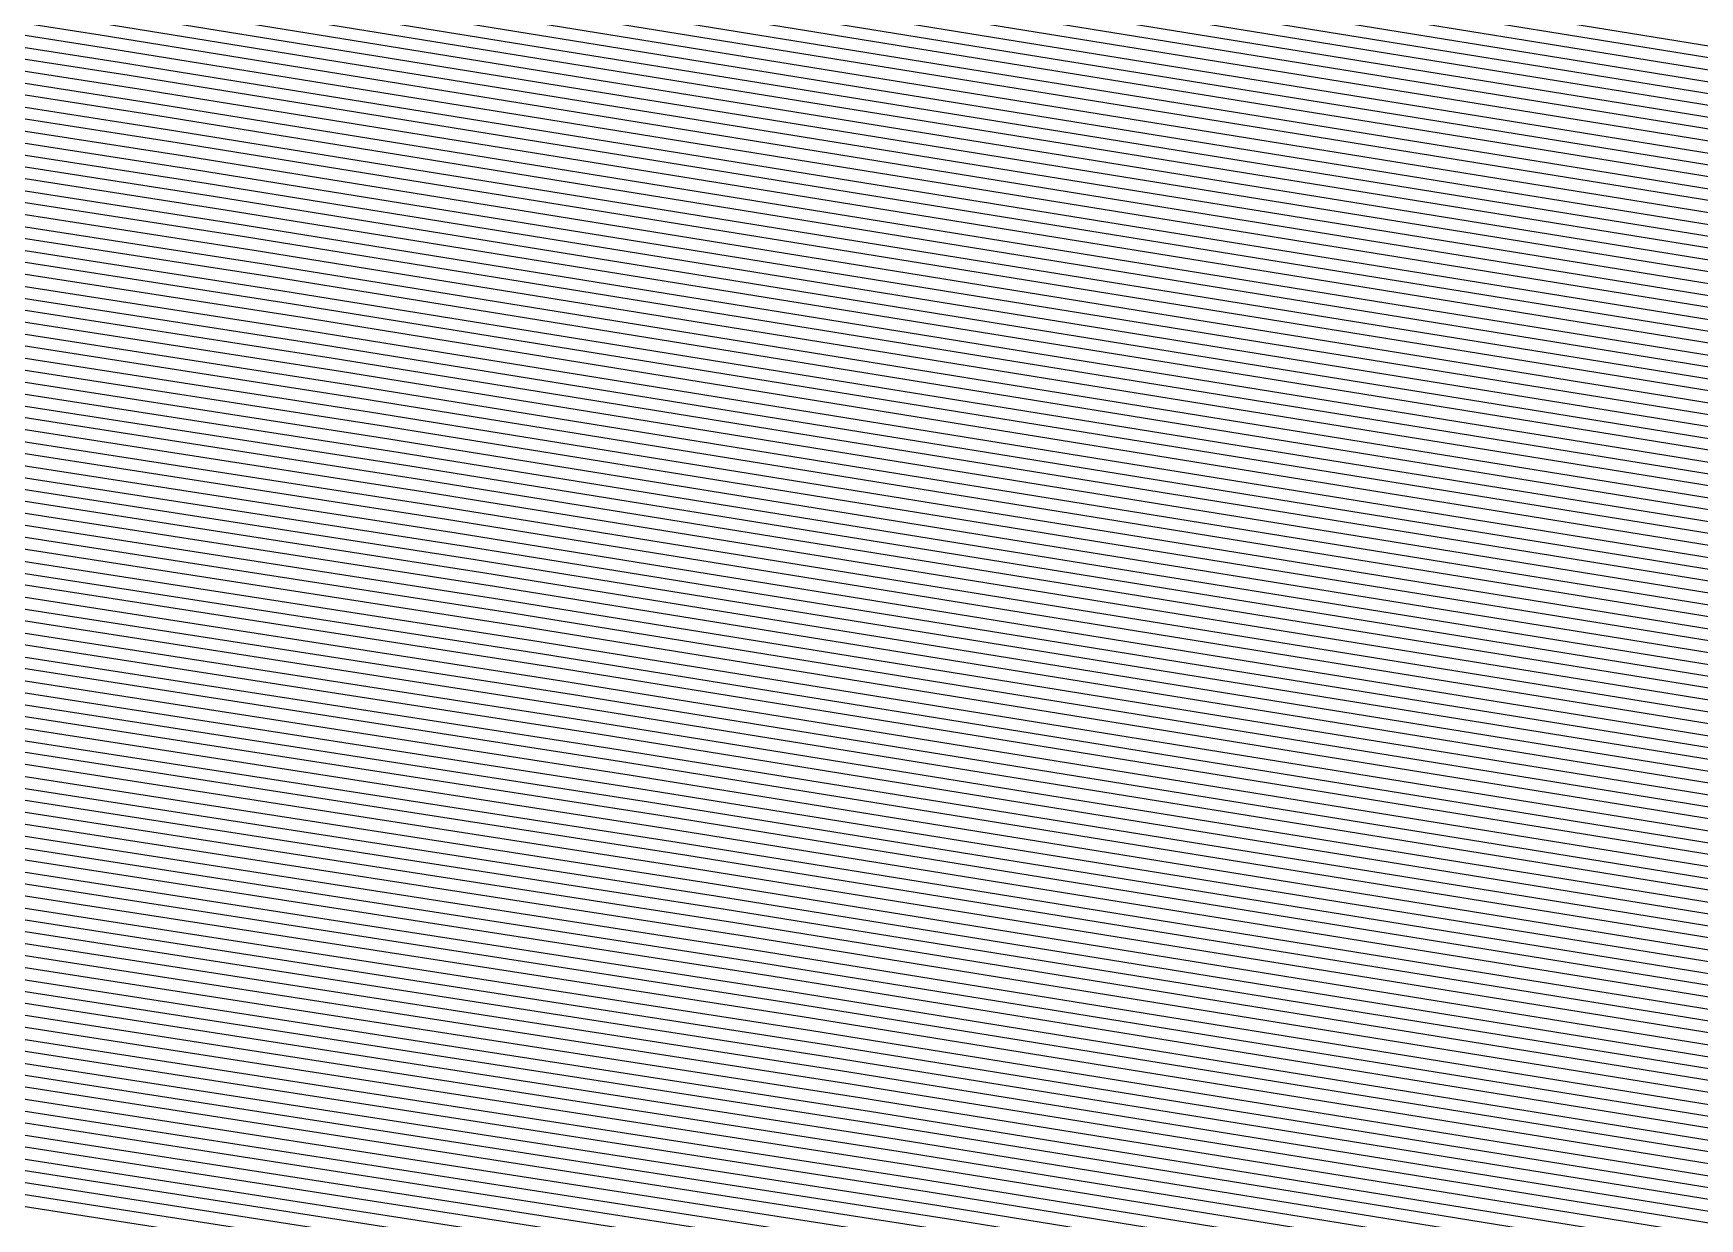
# Model space of a CAD drawing. Extents: x 7084 to 11035, y 13750 to 16729.
# Drawn here: x 8795.2 to 8860.5, y 14000.7 to 14047.1 of the extents above; entities that cross this region are included whole.
import ezdxf

# ---------------------------------------------------------------- set-up
doc = ezdxf.new("R2010")
doc.units = 0
doc.layers.add('Default', color=7, linetype='Continuous')

msp = doc.modelspace()

# ---------------------------------------------------------------- linework, layer by layer
at = {"layer": 'Default'}
for points in [[(8114.616, 14379.549), (8437.644, 14251.349), (8462.706, 14067.41), (8823.46, 14011.272), (9202.182, 13949.959), (9466.735, 13923.227), (9572.555, 14031.918), (9759.612, 14034.591), (10065.931, 14146.069), (10171.751, 13881.309), (10390.875, 13857.25), (10505.782, 13918.734), (10639.449, 14088.738), (10700.911, 14171.608), (10784.452, 14567.356), (10835.225, 14989.726), (10843.579, 15195.961), (10875.646, 15415.166), (10808.813, 15568.448), (10752.696, 15760.921), (10699.251, 15811.712), (10565.584, 15959.421), (10448.005, 16122.488), (10346.459, 16130.507)], [(10354.724, 16079.985), (10436.843, 16073.5), (10531.929, 15941.628), (10685.876, 15771.509), (10729.097, 15730.434), (10774.479, 15574.782), (10851.452, 15398.243), (10825.52, 15220.973), (10815.898, 14983.448), (10774.838, 14641.878), (10678.621, 14186.087), (10628.917, 14119.07), (10474.97, 13923.272), (10382.046, 13873.55), (10204.841, 13893.006), (10082.966, 14197.938), (9730.171, 14069.546), (9578.898, 14067.384), (9457.023, 13942.201), (9243.081, 13963.82), (8806.897, 14034.435), (8515.157, 14079.834), (8486.292, 14291.681), (8114.254, 14439.332)], [(10355.475, 16075.392), (10435.829, 16069.046), (10528.869, 15940.011), (10684.66, 15767.854), (10726.951, 15727.662), (10771.357, 15575.358), (10849.253, 15396.705), (10823.878, 15223.247), (10814.141, 14982.877), (10773.964, 14648.653), (10676.595, 14187.403), (10627.96, 14121.827), (10472.169, 13923.685), (10381.243, 13875.032), (10207.849, 13894.07), (10084.514, 14202.653), (9727.494, 14072.723), (9579.475, 14070.608), (9456.14, 13943.926), (9246.799, 13965.08), (8805.392, 14036.541), (8519.925, 14080.963), (8490.715, 14295.347), (8114.221, 14444.766)], [(8114.006, 14480.093), (8519.461, 14319.18), (8550.919, 14088.305), (8795.605, 14050.229), (9270.966, 13973.27), (9450.402, 13955.139), (9583.223, 14091.565), (9710.097, 14093.378), (10094.58, 14233.302), (10227.402, 13900.982), (10376.026, 13884.664), (10453.962, 13926.366), (10621.737, 14139.751), (10663.424, 14195.958), (10768.283, 14692.689), (10802.72, 14979.167), (10813.206, 15238.027), (10834.956, 15386.705), (10751.069, 15579.101), (10713.007, 15709.647), (10676.757, 15744.097), (10508.982, 15929.497), (10429.233, 16040.099), (10360.359, 16045.538)], [(8114.361, 14421.668), (8471.919, 14279.764), (8499.66, 14076.163), (8811.791, 14027.592), (9230.997, 13959.725), (9459.893, 13936.595), (9577.024, 14056.905), (9738.869, 14059.218), (10077.933, 14182.613), (10195.064, 13889.55), (10384.654, 13868.734), (10484.074, 13921.931), (10632.029, 14110.108), (10685.207, 14181.809), (10777.679, 14619.86), (10821.608, 14985.303), (10830.855, 15213.583), (10858.6, 15403.243), (10784.623, 15572.911), (10736.069, 15739.441), (10689.828, 15783.387), (10541.872, 15946.885)], [(10502.098, 15925.857), (10674.021, 15735.874), (10708.18, 15703.411), (10744.046, 15580.396), (10830.007, 15383.243), (10809.512, 15243.143), (10798.767, 14977.883), (10766.317, 14707.933), (10658.865, 14198.92), (10619.583, 14145.955), (10447.66, 13927.294), (10374.219, 13887.998), (10234.17, 13903.375), (10098.065, 14243.912), (9704.075, 14100.528), (9584.521, 14098.819), (9448.415, 13959.02), (9279.331, 13976.105), (8792.217, 14054.966), (8561.648, 14090.846)], [(8113.907, 14496.397), (8532.729, 14330.179), (8565.224, 14091.693), (8791.087, 14056.546), (9282.12, 13977.05), (9447.753, 13960.314), (9584.953, 14101.237), (9702.068, 14102.911), (10099.226, 14247.448), (10236.426, 13904.172), (10373.617, 13889.109), (10445.559, 13927.604), (10618.865, 14148.023), (10657.345, 14199.907), (10765.661, 14713.014), (10797.449, 14977.455), (10808.281, 15244.848), (10828.358, 15382.09), (10741.705, 15580.828), (10706.571, 15701.333), (10673.109, 15733.133), (10499.804, 15924.644)], [(8113.899, 14497.756), (8533.835, 14331.096), (8566.416, 14091.975), (8790.711, 14057.072), (9283.049, 13977.365), (9447.532, 13960.745), (9585.097, 14102.043), (9701.398, 14103.705), (10099.613, 14248.627), (10237.178, 13904.438), (10373.417, 13889.48), (10444.859, 13927.707), (10618.625, 14148.712), (10656.838, 14200.236), (10765.443, 14714.708), (10797.01, 14977.312), (10807.87, 15245.417), (10827.808, 15381.705), (10740.925, 15580.972), (10706.034, 15700.64), (10672.805, 15732.219), (10499.039, 15924.24)], [(10497.509, 15923.431), (10672.197, 15730.392), (10704.962, 15699.254), (10739.364, 15581.26), (10826.708, 15380.936), (10807.05, 15246.554), (10796.131, 14977.026), (10765.006, 14718.095), (10655.825, 14200.894), (10618.147, 14150.091), (10443.458, 13927.913), (10373.015, 13890.221), (10238.682, 13904.97), (10100.388, 14250.985), (9700.06, 14105.294), (9585.386, 14103.656), (9447.091, 13961.607), (9284.908, 13977.995), (8789.958, 14058.125), (8568.8, 14092.54), (8536.046, 14332.929), (8113.883, 14500.473)], [(10708.674, 15840.037), (10769.322, 15782.4), (10833.003, 15563.985), (10892.692, 15427.088), (10856.303, 15178.338), (10848.842, 14994.15), (10791.226, 14514.851), (10716.614, 14161.408), (10646.869, 14067.368), (10527.491, 13915.537), (10397.096, 13845.765), (10148.437, 13873.067), (10053.93, 14109.526), (9780.355, 14009.964), (9568.085, 14006.931), (9473.578, 13909.858), (9173.368, 13940.194), (8835.13, 13994.952), (8425.752, 14058.657), (8403.369, 14222.933), (8114.872, 14337.429)], [(10708.066, 15838.21), (10768.249, 15781.014), (10831.442, 15564.273), (10891.592, 15426.319), (10855.482, 15179.475), (10847.963, 14993.864), (10790.789, 14518.238), (10715.601, 14162.066), (10646.39, 14068.747), (10526.09, 13915.743), (10396.695, 13846.506), (10149.941, 13873.599), (10054.704, 14111.883), (9779.017, 14011.553), (9568.374, 14008.543), (9473.136, 13910.721), (9175.227, 13940.824), (8834.377, 13996.005), (8428.136, 14059.221), (8405.58, 14224.766), (8114.856, 14340.146)], [(10768.786, 15781.707), (10832.223, 15564.129), (10892.142, 15426.704), (10855.892, 15178.907), (10848.403, 14994.007), (10791.007, 14516.545), (10716.108, 14161.737), (10646.629, 14068.057), (10526.79, 13915.64), (10396.896, 13846.136), (10149.189, 13873.333), (10054.317, 14110.705), (9779.686, 14010.759), (9568.23, 14007.737), (9473.357, 13910.29), (9174.297, 13940.509), (8834.753, 13995.479), (8426.944, 14058.939), (8404.475, 14223.85), (8114.864, 14338.788)], [(10767.713, 15780.321), (10830.662, 15564.417), (10891.042, 15425.934), (10855.072, 15180.044), (10847.524, 14993.722), (10790.57, 14519.932), (10715.095, 14162.395), (10646.15, 14069.436), (10525.39, 13915.846), (10396.494, 13846.877), (10150.693, 13873.865), (10055.091, 14113.062), (9778.348, 14012.347), (9568.518, 14009.349), (9472.916, 13911.152), (9176.156, 13941.139), (8834.001, 13996.532), (8429.329, 14059.504), (8406.686, 14225.683), (8114.847, 14341.505)], [(8114.839, 14342.864), (8407.792, 14226.6), (8430.521, 14059.786), (8833.624, 13997.058), (9177.086, 13941.454), (9472.695, 13911.583), (9568.662, 14010.155), (9777.679, 14013.142), (10055.478, 14114.241), (10151.446, 13874.131), (10396.294, 13847.247), (10524.689, 13915.949), (10645.911, 14070.125), (10714.588, 14162.724), (10790.352, 14521.626), (10847.085, 14993.579), (10854.661, 15180.612), (10890.493, 15425.55), (10829.882, 15564.561), (10767.177, 15779.628)], [(8114.32, 14428.462), (8477.447, 14284.348), (8505.621, 14077.575), (8809.909, 14030.224), (9235.644, 13961.3), (9458.789, 13938.752), (9577.745, 14060.935), (9735.524, 14063.19), (10079.869, 14188.507), (10198.824, 13890.88), (10383.651, 13870.586), (10480.573, 13922.447), (10630.832, 14113.555), (10682.674, 14183.454), (10776.586, 14628.329), (10819.412, 14984.589), (10828.803, 15216.425), (10855.851, 15401.32), (10780.721, 15573.63), (10733.387, 15735.977), (10688.308, 15778.818)], [(8114.823, 14345.581), (8410.003, 14228.433), (8432.905, 14060.351), (8832.871, 13998.111), (9178.945, 13942.084), (9472.253, 13912.446), (9568.95, 14011.767), (9776.34, 14014.731), (10056.253, 14116.599), (10152.95, 13874.662), (10395.892, 13847.988), (10523.289, 13916.155), (10645.432, 14071.504), (10713.575, 14163.382), (10789.915, 14525.013), (10846.206, 14993.293), (10853.84, 15181.749), (10889.393, 15424.781), (10828.321, 15564.849), (10766.104, 15778.243)], [(10765.568, 15777.55), (10827.541, 15564.993), (10888.843, 15424.396), (10853.43, 15182.318), (10845.767, 14993.151), (10789.696, 14526.707), (10713.068, 14163.711), (10645.193, 14072.193), (10522.589, 13916.259), (10395.692, 13848.359), (10153.702, 13874.928), (10056.64, 14117.777), (9775.671, 14015.525), (9569.095, 14012.573), (9472.033, 13912.877), (9179.874, 13942.399), (8832.495, 13998.637), (8434.097, 14060.633), (8411.108, 14229.35)], [(8114.806, 14348.298), (8412.214, 14230.266), (8435.289, 14060.916), (8832.118, 13999.164), (9180.804, 13942.714), (9471.812, 13913.308), (9569.239, 14013.379), (9775.002, 14016.32), (10057.027, 14118.956), (10154.454, 13875.194), (10395.491, 13848.729), (10521.888, 13916.362), (10644.954, 14072.883), (10712.562, 14164.04), (10789.478, 14528.4), (10845.328, 14993.008), (10853.019, 15182.886), (10888.293, 15424.011), (10826.76, 15565.137), (10765.031, 15776.857)], [(8114.798, 14349.657), (8413.32, 14231.183), (8436.481, 14061.198), (8831.742, 13999.69), (9181.733, 13943.029), (9471.591, 13913.739), (9569.383, 14014.185), (9774.333, 14017.114), (10057.414, 14120.135), (10155.206, 13875.46), (10395.29, 13849.099), (10521.188, 13916.465), (10644.714, 14073.572), (10712.055, 14164.369), (10789.259, 14530.094), (10844.888, 14992.865), (10852.609, 15183.454), (10887.743, 15423.627), (10825.98, 15565.281), (10764.495, 15776.164)], [(8114.287, 14433.897), (8481.87, 14288.014), (8510.389, 14078.704), (8808.403, 14032.33), (9239.363, 13962.56), (9457.906, 13940.477), (9578.321, 14064.16), (9732.847, 14066.368), (10081.417, 14193.222), (10201.832, 13891.943), (10382.848, 13872.068), (10477.771, 13922.86), (10629.875, 14116.312), (10680.648, 14184.77), (10775.712, 14635.104), (10817.655, 14984.018), (10827.161, 15218.699), (10853.651, 15399.781), (10777.6, 15574.206), (10731.242, 15733.205), (10687.092, 15775.163)], [(10763.959, 15775.471), (10825.2, 15565.425), (10887.193, 15423.242), (10852.198, 15184.023), (10844.449, 14992.723), (10789.041, 14531.788), (10711.549, 14164.698), (10644.475, 14074.262), (10520.488, 13916.568), (10395.09, 13849.47), (10155.958, 13875.726), (10057.801, 14121.314), (9773.664, 14017.908), (9569.527, 14014.991), (9471.37, 13914.171), (9182.663, 13943.344), (8831.366, 14000.217), (8437.673, 14061.48), (8414.425, 14232.099), (8114.79, 14351.016)], [(10763.422, 15774.778), (10824.419, 15565.569), (10886.643, 15422.858), (10851.788, 15184.591), (10844.01, 14992.58), (10788.822, 14533.482), (10711.042, 14165.027), (10644.236, 14074.951), (10519.788, 13916.671), (10394.889, 13849.84), (10156.71, 13875.992), (10058.188, 14122.493), (9772.995, 14018.703), (9569.671, 14015.797), (9471.15, 13914.602), (9183.592, 13943.659), (8830.989, 14000.743), (8438.865, 14061.763), (8415.531, 14233.016), (8114.781, 14352.375)], [(10686.788, 15774.25), (10730.706, 15732.513), (10776.82, 15574.35), (10853.102, 15399.397), (10826.751, 15219.268), (10817.216, 14983.876), (10775.494, 14636.797), (10680.141, 14185.1), (10629.635, 14117.002), (10477.071, 13922.963), (10382.648, 13872.439), (10202.584, 13892.209), (10081.804, 14194.401), (9732.178, 14067.162), (9578.466, 14064.966), (9457.686, 13940.908), (9240.292, 13962.875), (8808.027, 14032.856), (8511.581, 14078.987), (8482.975, 14288.931), (8114.278, 14435.255)], [(8114.773, 14353.733), (8416.637, 14233.933), (8440.057, 14062.045), (8830.613, 14001.27), (9184.522, 13943.974), (9470.929, 13915.033), (9569.815, 14016.603), (9772.326, 14019.497), (10058.576, 14123.672), (10157.462, 13876.257), (10394.688, 13850.211), (10519.087, 13916.774), (10643.996, 14075.64), (10710.535, 14165.356), (10788.604, 14535.175), (10843.571, 14992.437), (10851.378, 15185.16), (10886.094, 15422.473), (10823.639, 15565.713), (10762.886, 15774.085)], [(8114.27, 14436.614), (8484.081, 14289.847), (8512.773, 14079.269), (8807.65, 14033.382), (9241.222, 13963.19), (9457.465, 13941.339), (9578.61, 14065.772), (9731.509, 14067.957), (10082.192, 14195.58), (10203.336, 13892.475), (10382.447, 13872.809), (10476.371, 13923.066), (10629.396, 14117.691), (10679.634, 14185.429), (10775.275, 14638.491), (10816.776, 14983.733), (10826.34, 15219.836), (10852.552, 15399.012), (10776.039, 15574.494), (10730.169, 15731.82), (10686.484, 15773.336)], [(10762.35, 15773.393), (10822.859, 15565.857), (10885.544, 15422.088), (10850.967, 15185.728), (10843.131, 14992.295), (10788.385, 14536.869), (10710.029, 14165.685), (10643.757, 14076.33), (10518.387, 13916.877), (10394.488, 13850.581), (10158.214, 13876.523), (10058.963, 14124.85), (9771.657, 14020.292), (9569.96, 14017.409), (9470.708, 13915.464), (9185.451, 13944.289), (8830.236, 14001.796)], [(10686.18, 15772.422), (10729.633, 15731.127), (10775.259, 15574.638), (10852.002, 15398.628), (10825.93, 15220.404), (10816.337, 14983.59), (10775.057, 14640.185), (10679.128, 14185.758), (10629.157, 14118.381), (10475.671, 13923.169), (10382.246, 13873.18), (10204.088, 13892.741), (10082.579, 14196.759), (9730.84, 14068.751), (9578.754, 14066.578), (9457.244, 13941.77), (9242.151, 13963.505), (8807.274, 14033.909), (8513.965, 14079.551), (8485.186, 14290.764), (8114.262, 14437.973)], [(8114.757, 14356.451), (8418.848, 14235.766), (8442.441, 14062.61), (8829.86, 14002.323), (9186.381, 13944.604), (9470.488, 13915.896), (9570.104, 14018.215), (9770.987, 14021.086), (10059.35, 14126.029), (10158.966, 13876.789), (10394.287, 13850.952), (10517.687, 13916.981), (10643.518, 14077.019), (10709.522, 14166.014), (10788.167, 14538.563), (10842.692, 14992.152), (10850.557, 15186.297), (10884.994, 15421.704), (10822.078, 15566.001), (10761.813, 15772.7)], [(10761.277, 15772.007), (10821.298, 15566.145), (10884.444, 15421.319), (10850.146, 15186.865), (10842.253, 14992.009), (10787.948, 14540.256), (10709.016, 14166.343), (10643.278, 14077.708), (10516.987, 13917.084), (10394.086, 13851.322), (10159.718, 13877.055), (10059.737, 14127.208), (9770.318, 14021.88), (9570.248, 14019.021), (9470.267, 13916.327), (9187.31, 13944.919), (8829.483, 14002.849)], [(10760.741, 15771.314), (10820.518, 15566.289), (10883.894, 15420.935), (10849.736, 15187.434), (10841.814, 14991.867), (10787.73, 14541.95), (10708.509, 14166.672), (10643.039, 14078.398), (10516.286, 13917.187), (10393.885, 13851.693), (10160.47, 13877.321), (10060.124, 14128.387), (9769.649, 14022.675), (9570.392, 14019.827), (9470.046, 13916.758), (9188.24, 13945.234), (8829.107, 14003.375), (8444.825, 14063.174), (8421.059, 14237.599), (8114.74, 14359.168)], [(8114.245, 14440.69), (8487.398, 14292.597), (8516.349, 14080.116), (8806.521, 14034.962), (9244.01, 13964.135), (9456.803, 13942.633), (9579.042, 14068.19), (9729.502, 14070.34), (10083.353, 14199.116), (10205.593, 13893.272), (10381.845, 13873.92), (10474.27, 13923.375), (10628.678, 14119.759), (10678.115, 14186.416), (10774.62, 14643.572), (10815.459, 14983.305), (10825.109, 15221.541), (10850.902, 15397.858), (10773.698, 15574.926), (10728.56, 15729.741), (10685.572, 15770.595)], [(10760.204, 15770.621), (10819.737, 15566.433), (10883.344, 15420.55), (10849.325, 15188.002), (10841.374, 14991.724), (10787.511, 14543.644), (10708.003, 14167.001), (10642.8, 14079.087), (10515.586, 13917.29), (10393.685, 13852.063), (10161.222, 13877.587), (10060.511, 14129.566), (9768.98, 14023.469), (9570.536, 14020.633), (9469.825, 13917.189), (9189.169, 13945.549), (8828.73, 14003.902), (8446.017, 14063.457), (8422.165, 14238.516), (8114.732, 14360.527)], [(8114.237, 14442.049), (8488.503, 14293.514), (8517.541, 14080.399), (8806.145, 14035.488), (9244.94, 13964.45), (9456.582, 13943.064), (9579.186, 14068.996), (9728.833, 14071.134), (10083.74, 14200.295), (10206.345, 13893.538), (10381.644, 13874.291), (10473.57, 13923.478), (10628.439, 14120.449), (10677.608, 14186.745), (10774.401, 14645.266), (10815.019, 14983.162), (10824.699, 15222.11), (10850.352, 15397.474), (10772.918, 15575.07), (10728.024, 15729.048), (10685.268, 15769.681)], [(8114.715, 14363.244), (8424.376, 14240.349), (8448.402, 14064.022), (8827.978, 14004.955), (9191.028, 13946.179), (9469.384, 13918.052), (9570.825, 14022.245), (9767.642, 14025.058), (10061.286, 14131.923), (10162.726, 13878.118), (10393.283, 13852.804), (10514.185, 13917.496), (10642.321, 14080.466), (10706.989, 14167.66), (10787.074, 14547.031), (10840.496, 14991.438), (10848.504, 15189.139), (10882.245, 15419.781), (10818.177, 15566.721), (10759.132, 15769.235)], [(10684.964, 15768.767), (10727.488, 15728.355), (10772.138, 15575.214), (10849.802, 15397.089), (10824.288, 15222.678), (10814.58, 14983.02), (10774.183, 14646.96), (10677.101, 14187.074), (10628.199, 14121.138), (10472.87, 13923.581), (10381.444, 13874.661), (10207.097, 13893.804), (10084.127, 14201.474), (9728.163, 14071.929), (9579.331, 14069.802), (9456.361, 13943.495), (9245.869, 13964.765), (8805.768, 14036.015), (8518.733, 14080.681), (8489.609, 14294.431), (8114.229, 14443.408)], [(10758.595, 15768.542), (10817.396, 15566.865), (10881.695, 15419.396), (10848.094, 15189.708), (10840.057, 14991.296), (10786.856, 14548.725), (10706.483, 14167.989), (10642.082, 14081.155), (10513.485, 13917.599), (10393.083, 13853.175), (10163.478, 13878.384), (10061.673, 14133.102), (9766.973, 14025.853), (9570.969, 14023.052), (9469.163, 13918.483), (9191.958, 13946.494), (8827.601, 14005.481), (8449.594, 14064.304), (8425.482, 14241.266), (8114.707, 14364.603)], [(8114.212, 14446.125), (8491.82, 14296.264), (8521.118, 14081.246), (8805.015, 14037.068), (9247.728, 13965.395), (9455.92, 13944.358), (9579.619, 14071.414), (9726.825, 14073.518), (10084.902, 14203.832), (10208.601, 13894.336), (10381.042, 13875.402), (10471.469, 13923.788), (10627.721, 14122.517), (10676.088, 14187.732), (10773.746, 14650.347), (10813.702, 14982.734), (10823.467, 15223.815), (10848.703, 15396.32), (10770.577, 15575.502), (10726.415, 15726.969), (10684.356, 15766.94)], [(10756.986, 15766.464), (10815.055, 15567.296), (10880.045, 15418.242), (10846.863, 15191.413), (10838.739, 14990.868), (10786.2, 14553.806), (10704.963, 14168.976), (10641.364, 14083.223), (10511.384, 13917.909), (10392.481, 13854.286), (10165.734, 13879.182), (10062.834, 14136.639), (9764.965, 14028.236), (9571.401, 14025.47), (9468.501, 13919.777), (9194.746, 13947.439), (8826.472, 14007.06), (8453.17, 14065.151), (8428.799, 14244.016), (8114.682, 14368.679)], [(10684.052, 15766.026), (10725.879, 15726.277), (10769.797, 15575.646), (10848.153, 15395.935), (10823.057, 15224.384), (10813.262, 14982.591), (10773.527, 14652.041), (10675.582, 14188.061), (10627.481, 14123.206), (10470.769, 13923.891), (10380.842, 13875.773), (10209.353, 13894.602), (10085.289, 14205.011), (9726.156, 14074.312), (9579.763, 14072.22), (9455.699, 13944.789), (9248.658, 13965.71), (8804.639, 14037.594), (8522.31, 14081.528), (8492.926, 14297.18), (8114.204, 14447.484)], [(8114.674, 14370.038), (8429.904, 14244.932), (8454.362, 14065.433), (8826.095, 14007.587), (9195.676, 13947.754), (9468.28, 13920.208), (9571.545, 14026.276), (9764.296, 14029.03), (10063.221, 14137.818), (10166.486, 13879.448), (10392.28, 13854.656), (10510.684, 13918.012), (10641.124, 14083.913), (10704.457, 14169.305), (10785.982, 14555.5), (10838.3, 14990.725), (10846.452, 15191.981), (10879.495, 15417.858), (10814.275, 15567.44), (10756.45, 15765.771)], [(8114.196, 14448.842), (8494.032, 14298.097), (8523.502, 14081.81), (8804.262, 14038.12), (9249.587, 13966.025), (9455.478, 13945.22), (9579.907, 14073.026), (9725.487, 14075.106), (10085.676, 14206.189), (10210.105, 13894.867), (10380.641, 13876.143), (10470.069, 13923.994), (10627.242, 14123.895), (10675.075, 14188.39), (10773.309, 14653.734), (10812.823, 14982.449), (10822.646, 15224.952), (10847.603, 15395.551), (10769.016, 15575.79), (10725.342, 15725.584), (10683.748, 15765.113)], [(8114.666, 14371.396), (8431.01, 14245.849), (8455.554, 14065.716), (8825.719, 14008.113), (9196.605, 13948.069), (9468.06, 13920.639), (9571.69, 14027.082), (9763.627, 14029.825), (10063.608, 14138.996), (10167.238, 13879.714), (10392.079, 13855.027), (10509.984, 13918.115), (10640.885, 14084.602), (10703.95, 14169.634), (10785.763, 14557.193), (10837.86, 14990.582), (10846.042, 15192.55), (10878.945, 15417.473), (10813.495, 15567.584), (10755.914, 15765.078)], [(10683.444, 15764.199), (10724.806, 15724.891), (10768.236, 15575.934), (10847.053, 15395.166), (10822.236, 15225.521), (10812.384, 14982.306), (10773.09, 14655.428), (10674.569, 14188.719), (10627.003, 14124.585), (10469.368, 13924.097), (10380.44, 13876.514), (10210.857, 13895.133), (10086.063, 14207.368), (9724.818, 14075.901), (9580.051, 14073.832), (9455.258, 13945.651), (9250.517, 13966.34), (8803.886, 14038.647), (8524.694, 14082.093), (8495.137, 14299.014), (8114.188, 14450.201)], [(10755.377, 15764.385), (10812.715, 15567.728), (10878.395, 15417.089), (10845.631, 15193.118), (10837.421, 14990.44), (10785.545, 14558.887), (10703.443, 14169.963), (10640.645, 14085.291), (10509.284, 13918.218), (10391.879, 13855.397), (10167.99, 13879.979), (10063.996, 14140.175), (9762.958, 14030.619), (9571.834, 14027.888), (9467.839, 13921.071), (9197.535, 13948.384), (8825.343, 14008.64), (8456.746, 14065.998), (8432.116, 14246.766), (8114.658, 14372.755)], [(10683.14, 15763.285), (10724.27, 15724.198), (10767.456, 15576.078), (10846.503, 15394.782), (10821.826, 15226.089), (10811.945, 14982.163), (10772.872, 14657.122), (10674.062, 14189.048), (10626.763, 14125.274), (10468.668, 13924.2), (10380.24, 13876.884), (10211.609, 13895.399), (10086.45, 14208.547), (9724.149, 14076.695), (9580.196, 14074.638), (9455.037, 13946.083), (9251.446, 13966.655), (8803.51, 14039.173), (8525.886, 14082.375), (8496.243, 14299.93), (8114.179, 14451.56)], [(10754.841, 15763.692), (10811.934, 15567.872), (10877.846, 15416.704), (10845.221, 15193.687), (10836.982, 14990.297), (10785.326, 14560.581), (10702.937, 14170.292), (10640.406, 14085.981), (10508.583, 13918.321), (10391.678, 13855.768), (10168.743, 13880.245), (10064.383, 14141.354), (9762.289, 14031.414), (9571.978, 14028.694), (9467.618, 13921.502), (9198.464, 13948.699), (8824.966, 14009.166), (8457.938, 14066.28), (8433.221, 14247.682), (8114.649, 14374.114)], [(8114.641, 14375.473), (8434.327, 14248.599), (8459.13, 14066.563), (8824.59, 14009.693), (9199.394, 13949.014), (9467.397, 13921.933), (9572.122, 14029.5), (9761.62, 14032.208), (10064.77, 14142.533), (10169.495, 13880.511), (10391.477, 13856.138), (10507.883, 13918.425), (10640.167, 14086.67), (10702.43, 14170.621), (10785.108, 14562.274), (10836.543, 14990.154), (10844.81, 15194.255), (10877.296, 15416.319), (10811.154, 15568.016), (10754.305, 15762.999)], [(8114.171, 14452.919), (8497.349, 14300.847), (8527.078, 14082.657), (8803.133, 14039.7), (9252.376, 13966.97), (9454.816, 13946.514), (9580.34, 14075.444), (9723.48, 14077.49), (10086.837, 14209.726), (10212.361, 13895.665), (10380.039, 13877.255), (10467.968, 13924.303), (10626.524, 14125.964), (10673.555, 14189.377), (10772.653, 14658.815), (10811.505, 14982.021), (10821.415, 15226.658), (10845.953, 15394.397), (10766.675, 15576.222), (10723.733, 15723.505), (10682.836, 15762.372)], [(10753.768, 15762.306), (10810.374, 15568.16), (10876.746, 15415.935), (10844.4, 15194.824), (10836.103, 14990.012), (10784.889, 14563.968), (10701.924, 14170.95), (10639.927, 14087.359), (10507.183, 13918.528), (10391.277, 13856.509), (10170.247, 13880.777), (10065.157, 14143.712), (9760.951, 14033.002), (9572.266, 14030.306), (9467.177, 13922.364), (9200.323, 13949.329), (8824.213, 14010.219), (8460.322, 14066.845), (8435.433, 14249.516), (8114.633, 14376.831)], [(10682.532, 15761.458), (10723.197, 15722.812), (10765.895, 15576.366), (10845.403, 15394.012), (10821.005, 15227.226), (10811.066, 14981.878), (10772.435, 14660.509), (10673.049, 14189.706), (10626.284, 14126.653), (10467.267, 13924.407), (10379.838, 13877.625), (10213.113, 13895.931), (10087.224, 14210.905), (9722.81, 14078.284), (9580.484, 14076.25), (9454.595, 13946.945), (9253.305, 13967.285), (8802.757, 14040.226)], [(8114.155, 14455.636), (8499.56, 14302.68), (8529.462, 14083.222), (8802.38, 14040.753), (9254.235, 13967.6), (9454.375, 13947.376), (9580.628, 14077.056), (9722.141, 14079.079), (10087.612, 14212.083), (10213.865, 13896.197), (10379.638, 13877.996), (10466.567, 13924.51), (10626.045, 14127.342), (10672.542, 14190.035), (10772.216, 14662.203), (10810.627, 14981.735), (10820.594, 15227.794), (10844.854, 15393.628), (10765.115, 15576.51), (10722.661, 15722.119), (10682.228, 15760.544)], [(10752.159, 15760.228), (10808.033, 15568.592), (10875.096, 15414.781), (10843.169, 15196.529), (10834.786, 14989.583), (10784.234, 14569.049), (10700.404, 14171.937), (10639.209, 14089.427), (10505.082, 13918.837), (10390.675, 13857.62), (10172.503, 13881.575), (10066.318, 14147.248), (9758.943, 14035.386), (9572.699, 14032.724), (9466.515, 13923.658), (9203.112, 13950.274), (8823.084, 14011.798), (8463.898, 14067.692), (8438.75, 14252.265), (8114.608, 14380.907)], [(8114.147, 14456.995), (8500.665, 14303.597), (8530.654, 14083.504), (8802.004, 14041.279), (9255.164, 13967.915), (9454.154, 13947.808), (9580.772, 14077.862), (9721.472, 14079.873), (10087.999, 14213.262), (10214.617, 13896.463), (10379.437, 13878.366), (10465.867, 13924.613), (10625.806, 14128.032), (10672.036, 14190.364), (10771.998, 14663.897), (10810.188, 14981.593), (10820.184, 15228.363), (10844.304, 15393.243), (10764.334, 15576.654), (10722.124, 15721.426), (10681.924, 15759.63)], [(8114.138, 14458.353), (8501.771, 14304.514), (8531.846, 14083.787), (8801.627, 14041.805), (9256.094, 13968.23), (9453.933, 13948.239), (9580.916, 14078.668), (9720.803, 14080.667), (10088.386, 14214.441), (10215.369, 13896.728), (10379.236, 13878.736), (10465.167, 13924.716), (10625.566, 14128.721), (10671.529, 14190.693), (10771.779, 14665.59), (10809.748, 14981.45), (10819.773, 15228.931), (10843.754, 15392.859), (10763.554, 15576.797), (10721.588, 15720.734), (10681.62, 15758.717)], [(10751.087, 15758.842), (10806.472, 15568.88), (10873.997, 15414.012), (10842.348, 15197.666), (10833.907, 14989.298), (10783.797, 14572.437), (10699.391, 14172.595), (10638.731, 14090.806), (10503.681, 13919.043), (10390.273, 13858.361), (10174.007, 13882.106), (10067.093, 14149.606), (9757.605, 14036.974), (9572.987, 14034.336), (9466.073, 13924.521), (9204.971, 13950.904), (8822.331, 14012.851), (8466.283, 14068.257), (8440.961, 14254.099), (8114.592, 14383.625)], [(8114.584, 14384.983), (8442.066, 14255.015), (8467.475, 14068.539), (8821.955, 14013.378), (9205.9, 13951.219), (9465.852, 13924.952), (9573.131, 14035.142), (9756.936, 14037.769), (10067.48, 14150.785), (10174.759, 13882.372), (10390.073, 13858.732), (10502.981, 13919.147), (10638.491, 14091.496), (10698.884, 14172.924), (10783.578, 14574.13), (10833.468, 14989.155), (10841.937, 15198.234), (10873.447, 15413.627), (10805.692, 15569.024), (10750.55, 15758.149)], [(8114.13, 14459.712), (8502.877, 14305.43), (8533.038, 14084.069), (8801.251, 14042.332), (9257.023, 13968.545), (9453.713, 13948.67), (9581.061, 14079.474), (9720.134, 14081.462), (10088.773, 14215.62), (10216.121, 13896.994), (10379.036, 13879.107), (10464.466, 13924.819), (10625.327, 14129.41), (10671.023, 14191.022), (10771.561, 14667.284), (10809.309, 14981.307), (10819.363, 15229.5), (10843.204, 15392.474), (10762.774, 15576.941), (10721.052, 15720.041), (10681.316, 15757.803)], [(8114.575, 14386.342), (8443.172, 14255.932), (8468.667, 14068.822), (8821.578, 14013.904), (9206.83, 13951.534), (9465.632, 13925.383), (9573.275, 14035.948), (9756.267, 14038.563), (10067.867, 14151.963), (10175.511, 13882.638), (10389.872, 13859.102), (10502.281, 13919.25), (10638.252, 14092.185), (10698.378, 14173.254), (10783.36, 14575.824), (10833.029, 14989.013), (10841.527, 15198.803), (10872.897, 15413.243), (10804.911, 15569.168), (10750.014, 15757.456)], [(10681.012, 15756.889), (10720.515, 15719.348), (10761.993, 15577.085), (10842.654, 15392.089), (10818.952, 15230.068), (10808.87, 14981.165), (10771.342, 14668.978), (10670.516, 14191.352), (10625.088, 14130.1), (10463.766, 13924.922), (10378.835, 13879.477), (10216.873, 13897.26), (10089.16, 14216.799), (9719.465, 14082.256), (9581.205, 14080.28), (9453.492, 13949.101), (9257.953, 13968.86), (8800.875, 14042.858), (8534.23, 14084.352), (8503.982, 14306.347), (8114.122, 14461.071)], [(10749.478, 15756.763), (10804.131, 15569.312), (10872.347, 15412.858), (10841.116, 15199.371), (10832.589, 14988.87), (10783.141, 14577.518), (10697.871, 14173.583), (10638.013, 14092.874), (10501.581, 13919.353), (10389.671, 13859.472), (10176.263, 13882.904), (10068.254, 14153.142), (9755.598, 14039.358), (9573.42, 14036.754), (9465.411, 13925.814), (9207.759, 13951.849), (8821.202, 14014.431), (8469.859, 14069.104), (8444.278, 14256.849), (8114.567, 14387.701)], [(10748.941, 15756.07), (10803.351, 15569.456), (10871.797, 15412.473), (10840.706, 15199.94), (10832.15, 14988.727), (10782.923, 14579.211), (10697.365, 14173.912), (10637.773, 14093.564), (10500.88, 13919.456), (10389.471, 13859.843), (10177.015, 13883.17), (10068.641, 14154.321), (9754.928, 14040.152), (9573.564, 14037.56), (9465.19, 13926.245), (9208.689, 13952.164), (8820.825, 14014.957)], [(8114.551, 14390.418), (8446.489, 14258.682), (8472.243, 14069.669), (8820.449, 14015.484), (9209.618, 13952.479), (9464.969, 13926.677), (9573.708, 14038.366), (9754.259, 14040.947), (10069.029, 14155.5), (10177.767, 13883.436), (10389.27, 13860.213), (10500.18, 13919.559), (10637.534, 14094.253), (10696.858, 14174.241), (10782.704, 14580.905), (10831.711, 14988.585), (10840.296, 15200.508), (10871.247, 15412.089), (10802.57, 15569.6), (10748.405, 15755.378)], [(10680.405, 15755.062), (10719.443, 15717.962), (10760.433, 15577.373), (10841.554, 15391.32), (10818.132, 15231.205), (10807.991, 14980.879), (10770.905, 14672.365), (10669.503, 14192.01), (10624.609, 14131.478), (10462.366, 13925.129), (10378.434, 13880.218), (10218.377, 13897.792), (10089.935, 14219.156), (9718.127, 14083.845), (9581.493, 14081.892), (9453.05, 13949.964), (9259.812, 13969.49), (8800.122, 14043.911), (8536.614, 14084.916), (8506.194, 14308.18), (8114.105, 14463.788)], [(8114.097, 14465.147), (8507.299, 14309.097), (8537.806, 14085.199), (8799.745, 14044.438), (9260.741, 13969.805), (9452.83, 13950.395), (9581.637, 14082.698), (9717.457, 14084.639), (10090.322, 14220.335), (10219.129, 13898.058), (10378.233, 13880.589), (10461.665, 13925.232), (10624.37, 14132.168), (10668.996, 14192.339), (10770.687, 14674.059), (10807.552, 14980.736), (10817.721, 15231.774), (10841.005, 15390.936), (10759.652, 15577.517), (10718.906, 15717.269), (10680.101, 15754.148)], [(10747.869, 15754.685), (10801.79, 15569.744), (10870.697, 15411.704), (10839.885, 15201.077), (10831.272, 14988.442), (10782.486, 14582.599), (10696.351, 14174.57), (10637.295, 14094.942), (10499.48, 13919.662), (10389.069, 13860.584), (10178.519, 13883.701), (10069.416, 14156.679), (9753.59, 14041.741), (9573.852, 14039.172), (9464.749, 13927.108), (9210.548, 13952.794), (8820.073, 14016.01), (8473.435, 14069.951), (8447.595, 14259.598), (8114.542, 14391.777)], [(10747.332, 15753.992), (10801.01, 15569.888), (10870.147, 15411.32), (10839.475, 15201.645), (10830.832, 14988.299), (10782.267, 14584.293), (10695.845, 14174.899), (10637.055, 14095.632), (10498.78, 13919.765), (10388.869, 13860.954), (10179.271, 13883.967), (10069.803, 14157.858), (9752.921, 14042.535), (9573.996, 14039.978), (9464.528, 13927.539), (9211.477, 13953.109), (8819.696, 14016.536), (8474.627, 14070.233), (8448.7, 14260.515), (8114.534, 14393.136)], [(8114.526, 14394.494), (8449.806, 14261.432), (8475.819, 14070.516), (8819.32, 14017.063), (9212.407, 13953.424), (9464.307, 13927.97), (9574.14, 14040.784), (9752.252, 14043.33), (10070.19, 14159.036), (10180.023, 13884.233), (10388.668, 13861.325), (10498.079, 13919.868), (10636.816, 14096.321), (10695.338, 14175.228), (10782.049, 14585.986), (10830.393, 14988.156), (10839.064, 15202.214), (10869.598, 15410.935), (10800.229, 15570.032), (10746.796, 15753.299)], [(10679.493, 15752.321), (10717.834, 15715.883), (10758.092, 15577.805), (10839.905, 15390.166), (10816.9, 15232.911), (10806.674, 14980.451), (10770.25, 14677.446), (10667.983, 14192.997), (10623.891, 14133.547), (10460.265, 13925.438), (10377.832, 13881.33), (10220.633, 13898.589), (10091.096, 14222.693), (9716.119, 14086.228), (9581.926, 14084.311), (9452.388, 13951.258), (9262.6, 13970.435), (8798.992, 14045.491), (8540.191, 14085.763), (8509.511, 14310.93), (8114.081, 14467.864)], [(8114.518, 14395.853), (8450.912, 14262.348), (8477.011, 14070.798), (8818.943, 14017.589), (9213.336, 13953.739), (9464.087, 13928.402), (9574.285, 14041.59), (9751.583, 14044.124), (10070.577, 14160.215), (10180.775, 13884.499), (10388.467, 13861.695), (10497.379, 13919.972), (10636.576, 14097.01), (10694.832, 14175.557), (10781.83, 14587.68), (10829.954, 14988.014), (10838.654, 15202.782), (10869.048, 15410.55), (10799.449, 15570.176), (10746.26, 15752.606)], [(8114.072, 14469.223), (8510.616, 14311.847), (8541.383, 14086.046), (8798.616, 14046.017), (9263.53, 13970.75), (9452.167, 13951.689), (9582.07, 14085.117), (9715.45, 14087.023), (10091.483, 14223.872), (10221.385, 13898.855), (10377.631, 13881.7), (10459.564, 13925.541), (10623.652, 14134.236), (10667.477, 14193.326), (10770.031, 14679.14), (10806.234, 14980.308), (10816.49, 15233.479), (10839.355, 15389.782), (10757.311, 15577.949), (10717.297, 15715.19), (10679.189, 15751.407)], [(10745.187, 15751.22), (10797.888, 15570.463), (10867.948, 15409.781), (10837.833, 15203.919), (10829.075, 14987.728), (10781.393, 14591.067), (10693.818, 14176.215), (10636.098, 14098.389), (10495.978, 13920.178), (10388.066, 13862.436), (10182.279, 13885.031), (10071.351, 14162.573), (9750.245, 14045.713), (9574.573, 14043.203), (9463.645, 13929.264), (9215.195, 13954.369), (8818.19, 14018.642), (8479.395, 14071.363), (8453.123, 14264.182), (8114.501, 14398.57)], [(10678.885, 15750.493), (10716.761, 15714.498), (10756.531, 15578.093), (10838.805, 15389.397), (10816.079, 15234.047), (10805.795, 14980.166), (10769.813, 14680.834), (10666.97, 14193.655), (10623.412, 14134.925), (10458.864, 13925.644), (10377.43, 13882.071), (10222.138, 13899.121), (10091.87, 14225.051), (9714.781, 14087.817), (9582.214, 14085.923), (9451.947, 13952.12), (9264.459, 13971.065), (8798.24, 14046.543), (8542.575, 14086.328), (8511.722, 14312.763), (8114.064, 14470.582)], [(8114.476, 14402.647), (8456.44, 14266.932), (8482.971, 14072.21), (8817.061, 14020.221), (9217.984, 13955.314), (9462.983, 13930.558), (9575.005, 14045.621), (9748.237, 14048.096), (10072.513, 14166.109), (10184.535, 13885.828), (10387.464, 13863.548), (10493.878, 13920.487), (10635.38, 14100.457), (10692.299, 14177.202), (10780.738, 14596.148), (10827.758, 14987.3), (10836.602, 15205.624), (10866.298, 15408.627), (10795.547, 15570.895), (10743.578, 15749.142)], [(10678.277, 15748.666), (10715.688, 15713.112), (10754.97, 15578.381), (10837.705, 15388.628), (10815.258, 15235.184), (10804.917, 14979.88), (10769.376, 14684.221), (10665.957, 14194.313), (10622.934, 14136.304), (10457.464, 13925.851), (10377.029, 13882.812), (10223.642, 13899.653), (10092.645, 14227.408), (9713.443, 14089.406), (9582.502, 14087.535), (9451.505, 13952.983), (9266.318, 13971.695), (8797.487, 14047.596), (8544.959, 14086.893), (8513.933, 14314.597), (8114.048, 14473.299)], [(10677.973, 15747.752), (10715.152, 15712.419), (10754.19, 15578.525), (10837.155, 15388.243), (10814.848, 15235.753), (10804.477, 14979.738), (10769.157, 14685.915), (10665.45, 14194.642), (10622.694, 14136.993), (10456.763, 13925.954), (10376.828, 13883.182), (10224.394, 13899.919), (10093.032, 14228.587), (9712.774, 14090.2), (9582.646, 14088.341), (9451.285, 13953.414), (9267.248, 13972.01), (8797.11, 14048.123), (8546.151, 14087.175), (8515.039, 14315.513), (8114.039, 14474.658)], [(8114.452, 14406.723), (8459.757, 14269.681), (8486.548, 14073.057), (8815.932, 14021.801), (9220.772, 13956.259), (9462.321, 13931.852), (9575.438, 14048.039), (9746.23, 14050.48), (10073.674, 14169.646), (10186.792, 13886.626), (10386.862, 13864.659), (10491.777, 13920.797), (10634.662, 14102.525), (10690.779, 14178.189), (10780.082, 14601.23), (10826.44, 14986.872), (10835.37, 15207.33), (10864.649, 15407.473), (10793.206, 15571.327), (10741.969, 15747.063)], [(10677.669, 15746.838), (10714.616, 15711.726), (10753.41, 15578.669), (10836.606, 15387.859), (10814.438, 15236.321), (10804.038, 14979.595), (10768.939, 14687.608), (10664.944, 14194.971), (10622.455, 14137.683), (10456.063, 13926.057), (10376.628, 13883.552), (10225.146, 13900.185), (10093.419, 14229.766), (9712.104, 14090.995), (9582.791, 14089.147), (9451.064, 13953.845), (9268.177, 13972.325), (8796.734, 14048.649), (8547.343, 14087.458), (8516.144, 14316.43), (8114.031, 14476.017)], [(10741.432, 15746.37), (10792.426, 15571.471), (10864.099, 15407.089), (10834.96, 15207.898), (10826.001, 14986.73), (10779.864, 14602.923), (10690.272, 14178.518), (10634.422, 14103.215), (10491.077, 13920.9), (10386.661, 13865.029), (10187.544, 13886.892), (10074.061, 14170.825), (9745.561, 14051.274), (9575.582, 14048.845), (9462.1, 13932.283), (9221.702, 13956.574), (8815.555, 14022.327), (8487.74, 14073.339), (8460.862, 14270.598), (8114.443, 14408.081)], [(8114.435, 14409.44), (8461.968, 14271.515), (8488.932, 14073.622), (8815.179, 14022.854), (9222.631, 13956.889), (9461.879, 13932.714), (9575.726, 14049.651), (9744.892, 14052.068), (10074.449, 14172.003), (10188.296, 13887.158), (10386.461, 13865.4), (10490.376, 13921.003), (10634.183, 14103.904), (10689.766, 14178.847), (10779.645, 14604.617), (10825.561, 14986.587), (10834.549, 15208.467), (10863.549, 15406.704), (10791.646, 15571.615), (10740.896, 15745.677)], [(10677.365, 15745.925), (10714.079, 15711.033), (10752.629, 15578.813), (10836.056, 15387.474), (10814.027, 15236.89), (10803.599, 14979.452), (10768.72, 14689.302), (10664.437, 14195.3), (10622.216, 14138.372), (10455.363, 13926.16), (10376.427, 13883.923), (10225.898, 13900.45), (10093.806, 14230.945), (9711.435, 14091.789), (9582.935, 14089.953), (9450.843, 13954.276), (9269.107, 13972.64), (8796.357, 14049.176)], [(8114.427, 14410.799), (8463.074, 14272.431), (8490.124, 14073.904), (8814.803, 14023.38), (9223.561, 13957.204), (9461.659, 13933.145), (9575.87, 14050.457), (9744.222, 14052.863), (10074.836, 14173.182), (10189.048, 13887.423), (10386.26, 13865.77), (10489.676, 13921.106), (10633.944, 14104.593), (10689.259, 14179.177), (10779.427, 14606.311), (10825.122, 14986.444), (10834.139, 15209.035), (10862.999, 15406.32), (10790.865, 15571.759), (10740.36, 15744.984)], [(10739.823, 15744.291), (10790.085, 15571.903), (10862.449, 15405.935), (10833.728, 15209.604), (10824.683, 14986.301), (10779.208, 14608.004), (10688.753, 14179.506), (10633.704, 14105.283), (10488.976, 13921.209), (10386.059, 13866.141), (10189.8, 13887.689), (10075.223, 14174.361), (9743.553, 14053.657), (9576.015, 14051.263), (9461.438, 13933.577), (9224.49, 13957.519), (8814.426, 14023.907), (8491.316, 14074.187), (8464.179, 14273.348), (8114.419, 14412.157)], [(8113.998, 14481.451), (8520.567, 14320.096), (8552.111, 14088.587), (8795.228, 14050.755), (9271.895, 13973.585), (9450.181, 13955.57), (9583.367, 14092.371), (9709.428, 14094.172), (10094.967, 14234.481), (10228.154, 13901.248), (10375.825, 13885.034), (10453.262, 13926.469), (10621.497, 14140.44), (10662.917, 14196.287), (10768.065, 14694.383), (10802.281, 14979.024), (10812.796, 15238.595), (10834.406, 15386.32), (10750.288, 15579.245), (10712.47, 15708.955), (10676.453, 15743.184)], [(10739.287, 15743.599), (10789.305, 15572.047), (10861.899, 15405.55), (10833.318, 15210.172), (10824.244, 14986.159), (10778.99, 14609.698), (10688.246, 14179.835), (10633.465, 14105.972), (10488.276, 13921.312), (10385.859, 13866.511), (10190.552, 13887.955), (10075.61, 14175.54), (9742.884, 14054.452), (9576.159, 14052.069), (9461.217, 13934.008), (9225.42, 13957.834), (8814.05, 14024.433), (8492.508, 14074.469), (8465.285, 14274.265), (8114.41, 14413.516)], [(10738.751, 15742.906), (10788.524, 15572.191), (10861.35, 15405.166), (10832.908, 15210.741), (10823.804, 14986.016), (10778.771, 14611.392), (10687.74, 14180.164), (10633.226, 14106.661), (10487.575, 13921.416), (10385.658, 13866.882), (10191.304, 13888.221), (10075.997, 14176.719), (9742.215, 14055.246), (9576.303, 14052.875), (9460.996, 13934.439), (9226.349, 13958.149), (8813.673, 14024.959), (8493.7, 14074.751), (8466.391, 14275.181), (8114.402, 14414.875)], [(10676.149, 15742.27), (10711.934, 15708.262), (10749.508, 15579.389), (10833.856, 15385.936), (10812.385, 15239.164), (10801.842, 14978.881), (10767.846, 14696.077), (10662.411, 14196.616), (10621.258, 14141.129), (10452.562, 13926.573), (10375.624, 13885.405), (10228.906, 13901.514), (10095.355, 14235.66), (9708.759, 14094.967), (9583.511, 14093.177), (9449.96, 13956.001), (9272.825, 13973.9), (8794.852, 14051.281), (8553.303, 14088.869), (8521.673, 14321.013), (8113.99, 14482.81)], [(8113.982, 14484.169), (8522.778, 14321.93), (8554.495, 14089.152), (8794.475, 14051.808), (9273.754, 13974.215), (9449.739, 13956.433), (9583.656, 14093.983), (9708.09, 14095.761), (10095.742, 14236.839), (10229.658, 13901.78), (10375.423, 13885.775), (10451.862, 13926.676), (10621.019, 14141.819), (10661.904, 14196.945), (10767.628, 14697.771), (10801.403, 14978.739), (10811.975, 15239.732), (10833.306, 15385.551), (10748.728, 15579.533), (10711.398, 15707.569), (10675.845, 15741.356)], [(10675.541, 15740.442), (10710.861, 15706.876), (10747.947, 15579.677), (10832.757, 15385.166), (10811.564, 15240.301), (10800.963, 14978.596), (10767.409, 14699.464), (10661.398, 14197.275), (10620.779, 14142.508), (10451.161, 13926.779), (10375.223, 13886.146), (10230.41, 13902.046), (10096.129, 14238.018), (9707.421, 14096.556), (9583.8, 14094.789), (9449.519, 13956.864), (9274.684, 13974.53), (8794.099, 14052.334), (8555.687, 14089.434), (8523.884, 14322.846), (8113.973, 14485.527)], [(10737.142, 15740.827), (10786.183, 15572.623), (10859.7, 15404.012), (10831.676, 15212.446), (10822.487, 14985.588), (10778.116, 14616.473), (10686.22, 14181.151), (10632.508, 14108.73), (10485.474, 13921.725), (10385.056, 13867.993), (10193.56, 13889.019), (10077.159, 14180.255), (9740.208, 14057.629), (9576.736, 14055.293), (9460.334, 13935.733), (9229.138, 13959.095), (8812.544, 14026.539), (8497.276, 14075.598), (8469.707, 14277.931), (8114.377, 14418.951)], [(8113.965, 14486.886), (8524.99, 14323.763), (8556.879, 14089.716), (8793.722, 14052.861), (9275.613, 13974.845), (9449.298, 13957.295), (9583.944, 14095.595), (9706.751, 14097.35), (10096.516, 14239.196), (10231.162, 13902.311), (10375.022, 13886.516), (10450.461, 13926.882), (10620.54, 14143.198), (10660.891, 14197.604), (10767.191, 14701.158), (10800.524, 14978.453), (10811.154, 15240.869), (10832.207, 15384.782), (10747.167, 15579.821), (10710.325, 15706.183), (10675.237, 15739.529)], [(8113.957, 14488.245), (8526.095, 14324.679), (8558.072, 14089.999), (8793.346, 14053.387), (9276.543, 13975.16), (9449.077, 13957.726), (9584.088, 14096.401), (9706.082, 14098.145), (10096.903, 14240.375), (10231.914, 13902.577), (10374.821, 13886.887), (10449.761, 13926.985), (10620.301, 14143.887), (10660.385, 14197.933), (10766.972, 14702.852), (10800.085, 14978.311), (10810.744, 15241.437), (10831.657, 15384.397), (10746.387, 15579.965), (10709.789, 15705.49), (10674.933, 15738.615)], [(10735.533, 15738.748), (10783.842, 15573.055), (10858.05, 15402.858), (10830.445, 15214.151), (10821.169, 14985.16), (10777.46, 14621.554), (10684.7, 14182.138), (10631.79, 14110.798), (10483.374, 13922.034), (10384.454, 13869.104), (10195.816, 13889.816), (10078.32, 14183.792), (9738.2, 14060.013), (9577.168, 14057.711), (9459.672, 13937.027), (9231.926, 13960.04), (8811.415, 14028.118), (8500.852, 14076.445), (8473.024, 14280.681), (8114.353, 14423.027)], [(8114.344, 14424.386), (8474.13, 14281.598), (8502.044, 14076.728), (8811.038, 14028.644), (9232.856, 13960.355), (9459.451, 13937.458), (9577.312, 14058.517), (9737.531, 14060.807), (10078.707, 14184.971), (10196.568, 13890.082), (10384.253, 13869.475), (10482.673, 13922.138), (10631.55, 14111.487), (10684.194, 14182.467), (10777.242, 14623.248), (10820.73, 14985.017), (10830.034, 15214.72), (10857.501, 15402.474), (10783.062, 15573.199), (10734.996, 15738.056)], [(10734.46, 15737.363), (10782.282, 15573.343), (10856.951, 15402.089), (10829.624, 15215.288), (10820.29, 14984.875), (10777.023, 14624.941), (10683.687, 14182.796), (10631.311, 14112.176), (10481.973, 13922.241), (10384.052, 13869.845), (10197.32, 13890.348), (10079.094, 14186.149), (9736.862, 14061.601), (9577.456, 14059.323), (9459.231, 13937.889), (9233.785, 13960.67), (8810.662, 14029.171), (8503.237, 14077.01), (8475.236, 14282.514), (8114.336, 14425.745)], [(10674.325, 15736.788), (10708.716, 15704.104), (10744.826, 15580.252), (10830.557, 15383.628), (10809.923, 15242.574), (10799.206, 14978.025), (10766.535, 14706.239), (10659.371, 14198.591), (10619.822, 14145.266), (10448.36, 13927.191), (10374.42, 13887.628), (10233.418, 13903.109), (10097.677, 14242.733), (9704.744, 14099.733), (9584.376, 14098.013), (9448.636, 13958.589), (9278.402, 13975.79), (8792.593, 14054.44), (8560.456, 14090.564), (8528.307, 14326.513), (8113.94, 14490.962)], [(10733.924, 15736.67), (10781.501, 15573.486), (10856.401, 15401.704), (10829.214, 15215.857), (10819.851, 14984.732), (10776.805, 14626.635), (10683.18, 14183.125), (10631.071, 14112.866), (10481.273, 13922.344), (10383.852, 13870.216), (10198.072, 13890.614), (10079.482, 14187.328), (9736.193, 14062.396), (9577.601, 14060.129), (9459.01, 13938.32), (9234.715, 13960.985), (8810.285, 14029.697), (8504.429, 14077.293), (8476.341, 14283.431), (8114.328, 14427.103)], [(8114.015, 14478.734), (8518.356, 14318.263), (8549.727, 14088.022), (8795.981, 14049.702), (9270.036, 13972.955), (9450.622, 13954.708), (9583.079, 14090.759), (9710.766, 14092.584), (10094.193, 14232.124), (10226.65, 13900.716), (10376.226, 13884.293), (10454.663, 13926.263), (10621.976, 14139.061), (10663.931, 14195.629), (10768.502, 14690.996), (10803.16, 14979.31), (10813.617, 15237.458), (10835.506, 15387.089), (10751.849, 15578.957)], [(10827.258, 15381.32), (10807.46, 15245.985), (10796.571, 14977.169), (10765.224, 14716.401), (10656.332, 14200.565), (10618.386, 14149.402), (10444.159, 13927.81), (10373.216, 13889.85), (10237.93, 13904.704), (10100, 14249.806), (9700.729, 14104.5), (9585.242, 14102.849), (9447.311, 13961.176), (9283.979, 13977.68), (8790.334, 14057.599), (8567.608, 14092.258), (8534.94, 14332.013), (8113.891, 14499.114)], [(10815.669, 15234.616), (10805.356, 14980.023), (10769.594, 14682.527), (10666.463, 14193.984), (10623.173, 14135.615), (10458.164, 13925.747), (10377.23, 13882.441), (10222.89, 13899.387), (10092.257, 14226.229), (9714.112, 14088.612), (9582.358, 14086.729), (9451.726, 13952.551), (9265.389, 13971.38), (8797.863, 14047.07), (8543.767, 14086.61), (8512.828, 14313.68), (8114.056, 14471.94)], [(10837.012, 15205.056), (10828.197, 14987.443), (10780.956, 14594.455), (10692.805, 14176.873), (10635.619, 14099.768), (10494.578, 13920.384), (10387.665, 13863.177), (10183.783, 13885.562), (10072.126, 14164.93), (9748.906, 14047.302), (9574.861, 14044.815), (9463.204, 13930.127), (9217.054, 13954.999), (8817.438, 14019.695), (8481.779, 14071.928), (8455.334, 14266.015), (8114.485, 14401.288)], [(10847.273, 15190.844), (10839.178, 14991.01), (10786.419, 14552.112), (10705.47, 14168.647), (10641.603, 14082.534), (10512.085, 13917.806), (10392.681, 13853.916), (10164.982, 13878.916), (10062.447, 14135.46), (9765.634, 14027.441), (9571.257, 14024.664), (9468.722, 13919.346), (9193.817, 13947.124), (8826.848, 14006.534), (8451.978, 14064.869), (8427.693, 14243.099), (8114.691, 14367.32)], [(10770.468, 14675.752), (10668.49, 14192.668), (10624.13, 14132.857), (10460.965, 13925.335), (10378.032, 13880.959), (10219.881, 13898.324), (10090.709, 14221.514), (9716.788, 14085.434), (9581.781, 14083.505), (9452.609, 13950.826), (9261.671, 13970.12), (8799.369, 14044.964), (8538.998, 14085.481), (8508.405, 14310.013), (8114.089, 14466.506)], [(8114.493, 14399.929), (8454.229, 14265.098), (8480.587, 14071.645), (8817.814, 14019.169), (9216.125, 13954.684), (9463.424, 13929.695), (9574.717, 14044.009), (9749.575, 14046.507), (10071.739, 14163.752), (10183.031, 13885.297), (10387.865, 13862.807), (10495.278, 13920.281), (10635.858, 14099.079), (10693.312, 14176.544), (10781.175, 14592.761)], [(8114.625, 14378.19), (8436.538, 14250.432), (8461.514, 14067.127), (8823.837, 14010.746), (9201.253, 13949.644), (9466.956, 13922.796), (9572.41, 14031.112), (9760.281, 14033.797), (10065.544, 14144.89), (10170.999, 13881.043), (10391.076, 13856.879), (10506.483, 13918.631), (10639.688, 14088.049), (10701.417, 14171.279), (10784.671, 14565.662)], [(10787.293, 14545.337), (10707.496, 14167.331), (10642.56, 14079.776), (10514.886, 13917.393), (10393.484, 13852.434), (10161.974, 13877.853), (10060.898, 14130.745), (9768.311, 14024.264), (9570.68, 14021.439), (9469.605, 13917.621), (9190.099, 13945.864), (8828.354, 14004.428), (8447.209, 14063.739), (8423.271, 14239.433), (8114.724, 14361.885)], [(8113.916, 14495.038), (8531.623, 14329.263), (8564.032, 14091.411), (8791.464, 14056.019), (9281.19, 13976.735), (9447.974, 13959.882), (9584.809, 14100.431), (9702.737, 14102.117)], [(10619.343, 14146.644), (10446.96, 13927.398), (10374.019, 13888.368), (10234.922, 13903.641), (10098.452, 14245.091), (9703.406, 14101.322), (9584.665, 14099.625), (9448.194, 13959.451), (9280.261, 13976.42), (8791.84, 14055.493), (8562.84, 14091.128), (8530.518, 14328.346), (8113.924, 14493.68)], [(10620.061, 14144.576), (10449.06, 13927.088), (10374.621, 13887.257), (10232.666, 13902.843), (10097.29, 14241.554), (9705.413, 14098.939), (9584.232, 14097.207), (9448.857, 13958.157), (9277.472, 13975.475), (8792.969, 14053.914), (8559.264, 14090.281), (8527.201, 14325.596), (8113.949, 14489.604)], [(8114.114, 14462.429), (8505.088, 14307.263), (8535.422, 14084.634), (8800.498, 14043.385), (9258.882, 13969.175), (9453.271, 13949.533), (9581.349, 14081.086), (9718.796, 14083.051), (10089.547, 14217.978), (10217.625, 13897.526)], [(8802.757, 14040.226), (8528.27, 14082.94), (8498.454, 14301.764), (8114.163, 14454.277)], [(8114.295, 14432.538), (8480.764, 14287.097), (8509.197, 14078.422), (8808.78, 14031.803), (9238.433, 13962.245), (9458.127, 13940.045), (9578.177, 14063.354), (9733.516, 14065.573), (10081.03, 14192.043), (10201.08, 13891.677), (10383.049, 13871.698)], [(8114.303, 14431.179), (8479.658, 14286.181), (8508.005, 14078.14), (8809.156, 14031.277), (9237.503, 13961.93), (9458.348, 13939.614), (9578.033, 14062.547), (9734.186, 14064.779)], [(8114.311, 14429.821), (8478.553, 14285.264), (8506.813, 14077.857), (8809.532, 14030.75), (9236.574, 13961.615), (9458.568, 13939.183), (9577.889, 14061.741), (9734.855, 14063.985), (10080.256, 14189.686), (10199.576, 13891.145), (10383.45, 13870.957)], [(8114.369, 14420.31), (8470.813, 14278.848), (8498.468, 14075.881), (8812.168, 14027.065), (9230.067, 13959.41), (9460.114, 13936.164), (9576.88, 14056.099), (9739.539, 14058.424), (10077.546, 14181.434), (10194.312, 13889.284), (10384.855, 13868.364)], [(10686.726, 14180.822), (10632.747, 14108.04), (10486.175, 13921.622), (10385.257, 13867.623), (10192.808, 13888.753), (10076.771, 14179.076), (9740.877, 14056.835), (9576.591, 14054.487), (9460.555, 13935.302), (9228.208, 13958.78), (8812.92, 14026.012), (8496.084, 14075.316), (8468.602, 14277.015), (8114.386, 14417.592)], [(10687.233, 14180.493), (10632.986, 14107.351), (10486.875, 13921.519), (10385.457, 13867.252), (10192.056, 13888.487), (10076.384, 14177.898), (9741.546, 14056.04), (9576.447, 14053.681), (9460.776, 13934.87), (9227.279, 13958.464), (8813.297, 14025.486), (8494.892, 14075.034), (8467.496, 14276.098), (8114.394, 14416.234)], [(8114.46, 14405.364), (8458.651, 14268.765), (8485.356, 14072.775), (8816.308, 14021.274), (9219.843, 13955.944), (9462.541, 13931.42), (9575.294, 14047.233), (9746.899, 14049.685), (10073.287, 14168.467), (10186.039, 13886.36)], [(10635.14, 14101.147), (10493.177, 13920.59), (10387.263, 13863.918), (10185.287, 13886.094), (10072.9, 14167.288), (9747.568, 14048.891), (9575.15, 14046.427), (9462.762, 13930.989), (9218.913, 13955.629), (8816.685, 14020.748), (8484.164, 14072.492), (8457.545, 14267.848), (8114.468, 14404.005)], [(8114.509, 14397.212), (8452.017, 14263.265), (8478.203, 14071.081), (8818.567, 14018.116), (9214.266, 13954.054)], [(8820.825, 14014.957), (8471.051, 14069.386), (8445.383, 14257.765), (8114.559, 14389.06)], [(10699.897, 14172.266), (10638.97, 14090.117), (10504.382, 13918.94), (10390.474, 13857.991), (10173.255, 13881.84), (10066.706, 14148.427), (9758.274, 14036.18), (9572.843, 14033.53), (9466.294, 13924.089), (9204.041, 13950.589), (8822.708, 14012.325), (8465.09, 14067.975), (8439.855, 14253.182), (8114.6, 14382.266)], [(10705.976, 14168.318), (10641.842, 14081.845), (10512.785, 13917.703), (10392.882, 13853.545), (10164.23, 13878.65), (10062.06, 14134.281), (9766.304, 14026.647), (9571.113, 14023.858), (9468.943, 13918.914), (9192.887, 13946.809), (8827.225, 14006.008), (8450.786, 14064.586), (8426.587, 14242.182), (8114.699, 14365.962)], [(8829.483, 14002.849), (8443.633, 14062.892), (8419.954, 14236.683), (8114.748, 14357.809)], [(8830.236, 14001.796), (8441.249, 14062.327), (8417.742, 14234.849), (8114.765, 14355.092)], [(10645.672, 14070.815), (10523.989, 13916.052), (10396.093, 13847.618), (10152.198, 13874.396), (10055.865, 14115.42), (9777.01, 14013.936), (9568.806, 14010.961), (9472.474, 13912.014), (9178.015, 13941.769), (8833.248, 13997.585), (8431.713, 14060.068), (8408.897, 14227.516), (8114.831, 14344.222)]]:
    msp.add_lwpolyline(points, dxfattribs=at)

doc.saveas('drawing.dxf')
